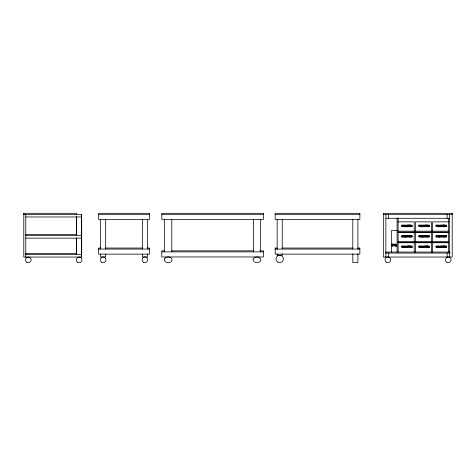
<?xml version="1.0" encoding="UTF-8"?>
<svg xmlns="http://www.w3.org/2000/svg" width="476" height="476" viewBox="0 0 476 476"><rect width="100%" height="100%" fill="white"/><g stroke="black" fill="none" stroke-linecap="round" stroke-linejoin="round"><path stroke-width="0.71" d="M23.8 213.302L23.8 214.432L81.664 214.432L81.664 257.052L23.8 257.052L23.8 213.302L76.582 213.302L76.582 214.432M76.582 254.85L76.582 237.946L76.582 254.511M76.582 235.739L76.582 216.634L76.582 235.602M383.329 213.319L383.329 214.337L452.2 214.337L452.2 213.319L383.329 213.319L383.329 257.022L452.2 257.022L452.2 213.319M98.627 214.337L149.434 214.337M161.792 214.337L263.412 214.337M275.188 214.337L359.868 214.337M25.775 216.973L81.664 216.973M385.863 218.288L449.659 218.288M398.115 221.852L414.209 221.852L414.209 231.169M448.642 221.852L432.553 221.852L432.553 231.169M397.103 230.604L391.456 230.604L391.456 252.06M398.115 231.169L448.642 231.169M398.115 232.187L448.642 232.187M398.115 232.3L414.209 232.3L414.209 241.612M448.642 232.3L432.553 232.3L432.553 241.612M25.775 234.472L76.582 234.472M25.775 235.602L81.664 235.602M25.775 238.143L81.664 238.143M398.115 241.612L448.642 241.612M398.115 242.629L448.642 242.629M398.115 242.742L414.209 242.742L414.209 252.06M448.642 242.742L432.553 242.742L432.553 252.06M100.745 248.038L98.627 248.038L98.627 254.136L149.434 254.136L149.434 248.038L147.316 248.038M105.684 248.038L142.378 248.038M277.306 248.038L275.188 248.038L275.188 254.136L359.868 254.136L359.868 248.038L357.75 248.038M282.244 248.038L352.811 248.038M98.627 249.055L149.434 249.055M275.188 249.055L359.868 249.055M164.648 250.858L161.792 250.858L161.792 256.957L263.412 256.957L263.412 250.858L259.837 250.858M171.794 250.858L253.41 250.858M161.792 251.875L263.412 251.875M385.548 252.06L449.981 252.06M385.548 253.071L449.981 253.071M76.582 253.387L25.775 253.387L25.775 254.511L81.664 254.511M449.659 214.337L449.659 257.022M448.642 218.288L448.642 252.06M447.119 214.337L447.119 218.288M447.119 253.071L447.119 257.022M431.423 231.169L431.423 221.852L415.334 221.852L415.334 231.169M431.423 241.612L431.423 232.3L415.334 232.3L415.334 241.612M431.423 252.06L431.423 242.742L415.334 242.742L415.334 252.06M398.115 218.032L398.115 252.06M397.103 218.032L397.103 252.06M388.404 214.337L388.404 218.288M388.404 253.071L388.404 257.022M385.863 214.337L385.863 257.022M357.892 219.412L357.892 249.234M357.892 253.69L357.892 262.603L352.811 262.603L352.811 253.69M352.811 219.412L352.811 249.055M282.244 219.412L282.244 249.055M282.244 253.803L282.244 255.261L277.163 255.261L277.163 253.803M277.163 219.412L277.163 249.418M260.61 219.412L260.61 251.875M253.41 219.412L253.41 251.875M171.794 219.412L171.794 251.875M164.595 219.412L164.595 251.875M147.459 219.412L147.459 249.055M147.459 254.017L147.459 256.957L142.378 256.957L142.378 254.017M142.378 219.412L142.378 249.055M105.684 219.412L105.684 249.055M105.684 254.017L105.684 256.957L100.603 256.957L100.603 254.017M100.603 219.412L100.603 249.055M81.664 214.432L81.664 257.052M25.775 214.432L25.775 257.052M394.437 244.914C393.938 246.384 396.413 247.109 396.74 245.61C396.008 246.27 394.015 245.342 395.746 244.527C398.156 245.164 394.616 242.718 394.437 244.914M401.429 225.66L401.863 226.695L403.065 226.362L401.982 226.112L402.155 225.404L403.107 225.511L402.72 225.041L401.774 225.094L401.429 225.66M401.429 236.108C401.435 238.048 404.255 237.298 401.958 236.31C403.749 235.418 402.422 234.763 401.429 236.108M401.429 246.55L401.863 247.585L403.065 247.246L401.982 246.996L402.155 246.294L403.107 246.395L402.72 245.925L401.774 245.985L401.429 246.55M418.648 225.66L419.082 226.695L420.284 226.362L419.201 226.112L419.374 225.404L420.326 225.511L419.939 225.041L418.993 225.094L418.648 225.66M418.648 236.108L419.082 237.143L420.284 236.804L419.201 236.554L419.374 235.852L420.326 235.953L419.939 235.483L418.993 235.537L418.648 236.108M418.648 246.55L419.082 247.585L420.284 247.246L419.201 246.996L419.374 246.294L420.326 246.395L419.939 245.925L418.993 245.985L418.648 246.55M435.867 225.66L436.296 226.695L437.503 226.362L436.421 226.112L436.593 225.404L437.545 225.511L437.158 225.041L436.212 225.094L435.867 225.66M435.867 236.108C435.873 238.048 438.688 237.298 436.397 236.31C438.188 235.418 436.861 234.763 435.867 236.108M435.867 246.55L436.296 247.585L437.503 247.246L436.421 246.996L436.593 246.294L437.545 246.395L437.158 245.925L436.212 245.985L435.867 246.55M394.116 244.735L393.777 245.39L392.831 245.503L392.831 246.389L392.087 246.389L392.087 244.004L393.664 244.051L394.116 244.735M404.987 225.481L404.558 225.975L405.13 226.749L405.784 224.993L406.379 224.993L407.039 226.749L404.511 226.749L403.993 226.04L403.945 226.749L403.398 226.749L403.398 224.993L404.689 225.035L404.987 225.481M404.987 235.923L404.558 236.417L405.13 237.197L405.784 235.436L406.379 235.436L407.039 237.197L404.511 237.197L403.993 236.483L403.945 237.197L403.398 237.197L403.398 235.436L404.689 235.477L404.987 235.923M404.987 246.372L404.558 246.865L405.13 247.639L405.784 245.884L406.379 245.884L407.039 247.639L404.511 247.639L403.993 246.925L403.945 247.639L403.398 247.639L403.398 245.884L404.689 245.925L404.987 246.372M422.2 225.481L421.778 225.975L422.343 226.749L423.003 224.993L423.598 224.993L424.259 226.749L421.73 226.749L421.206 226.04L421.159 226.749L420.617 226.749L420.617 224.993L421.909 225.035L422.2 225.481M422.2 235.923L421.778 236.417L422.343 237.197L423.003 235.436L423.598 235.436L424.259 237.197L421.73 237.197L421.206 236.483L421.159 237.197L420.617 237.197L420.617 235.436L421.909 235.477L422.2 235.923M422.2 246.372L421.778 246.865L422.343 247.639L423.003 245.884L423.598 245.884L424.259 247.639L421.73 247.639L421.206 246.925L421.159 247.639L420.617 247.639L420.617 245.884L421.909 245.925L422.2 246.372M439.419 225.481L438.997 225.975L439.562 226.749L440.223 224.993L440.818 224.993L441.478 226.749L438.949 226.749L438.426 226.04L438.378 226.749L437.837 226.749L437.837 224.993L439.122 225.035L439.419 225.481M439.419 235.923L438.997 236.417L439.562 237.197L440.223 235.436L440.818 235.436L441.478 237.197L438.949 237.197L438.426 236.483L438.378 237.197L437.837 237.197L437.837 235.436L439.122 235.477L439.419 235.923M439.419 246.372L438.997 246.865L439.562 247.639L440.223 245.884L440.818 245.884L441.478 247.639L438.949 247.639L438.426 246.925L438.378 247.639L437.837 247.639L437.837 245.884L439.122 245.925L439.419 246.372M412.258 226.177L411.907 226.707L410.966 226.683L410.663 226.171L411.734 226.255L410.818 225.743L410.812 225.219L411.99 225.089L412.204 225.487L411.234 225.428L412.258 226.177M412.258 236.626L411.907 237.149L410.966 237.125L410.663 236.614L411.734 236.697L410.818 236.191L410.812 235.668L411.99 235.531L412.204 235.929L411.246 235.912L412.258 236.626M412.258 247.068L411.907 247.597L410.966 247.574L410.663 247.056L411.734 247.145L410.818 246.633L410.812 246.11L411.99 245.979L412.204 246.378L411.234 246.318L412.258 247.068M429.477 226.177L429.126 226.707L428.18 226.683L427.882 226.171L428.953 226.255L428.037 225.743L428.031 225.219L429.209 225.089L429.423 225.487L428.454 225.428L429.477 226.177M429.477 236.626L429.126 237.149L428.18 237.125L427.882 236.614L428.953 236.697L428.037 236.191L428.031 235.668L429.209 235.531L429.423 235.929L428.459 235.912L429.477 236.626M429.477 247.068L429.126 247.597L428.18 247.574L427.882 247.056L428.953 247.145L428.037 246.633L428.031 246.11L429.209 245.979L429.423 246.378L428.454 246.318L429.477 247.068M446.696 226.177L446.345 226.707L445.399 226.683L445.102 226.171L446.173 226.255L445.256 225.743L445.244 225.219L446.428 225.089L446.643 225.487L445.673 225.428L446.696 226.177M446.696 236.626L446.345 237.149L445.399 237.125L445.102 236.614L446.173 236.697L445.256 236.191L445.244 235.668L446.428 235.531L446.643 235.929L445.679 235.912L446.696 236.626M446.696 247.068L446.345 247.597L445.399 247.574L445.102 247.056L446.173 247.145L445.256 246.633L445.244 246.11L446.428 245.979L446.643 246.378L445.673 246.318L446.696 247.068M404.439 225.523L403.945 225.707L403.945 225.35L404.439 225.523M404.439 235.971L403.945 236.15L403.945 235.793L404.439 235.971M404.439 246.413L403.945 246.592L403.945 246.235L404.439 246.413M421.659 225.523L421.159 225.707L421.159 225.35L421.659 225.523M421.659 235.971L421.159 236.15L421.159 235.793L421.659 235.971M421.659 246.413L421.159 246.592L421.159 246.235L421.659 246.413M438.878 225.523L438.378 225.707L438.378 225.35L438.878 225.523M438.878 235.971L438.378 236.15L438.378 235.793L438.878 235.971M438.878 246.413L438.378 246.592L438.378 246.235L438.878 246.413M164.327 259.051C163.619 263.109 170.634 263.829 172.056 260.509C172.764 256.451 165.755 255.731 164.327 259.051M253.143 259.051C252.435 263.109 259.45 263.829 260.872 260.509C261.58 256.451 254.571 255.731 253.143 259.051M393.396 244.759C392.736 245.687 392.783 243.813 393.396 244.759M406.076 225.451L405.885 226.082L406.272 226.082L406.076 225.451M406.076 235.894L405.885 236.524L406.272 236.524L406.076 235.894M406.076 246.336L405.885 246.967L406.272 246.967L406.076 246.336M423.295 225.451L423.099 226.082L423.485 226.082L423.295 225.451M423.295 235.894L423.099 236.524L423.485 236.524L423.295 235.894M423.295 246.336L423.099 246.967L423.485 246.967L423.295 246.336M440.514 225.451L440.318 226.082L440.705 226.082L440.514 225.451M440.514 235.894L440.318 236.524L440.705 236.524L440.514 235.894M440.514 246.336L440.318 246.967L440.705 246.967L440.514 246.336M149.434 213.319L98.627 213.319L98.627 219.412L149.434 219.412L149.434 213.319M263.412 213.319L161.792 213.319L161.792 219.412L263.412 219.412L263.412 213.319M359.868 213.319L275.188 213.319L275.188 219.412L359.868 219.412L359.868 213.319M408.741 224.993L407.087 224.993L407.087 225.428L407.64 225.428L407.64 226.749L408.188 226.749L408.188 225.428L408.741 225.428L408.741 224.993M410.443 224.993L408.985 224.993L408.985 226.749L410.467 226.749L410.467 226.356L409.527 226.356L409.527 226.005L410.377 226.005L409.527 225.368L410.443 225.368L410.443 224.993M425.96 224.993L424.306 224.993L424.306 225.428L424.86 225.428L424.86 226.749L425.401 226.749L425.401 225.428L425.96 225.428L425.96 224.993M427.662 224.993L426.204 224.993L426.204 226.749L427.686 226.749L427.686 226.356L426.746 226.356L426.746 226.005L427.591 226.005L426.746 225.368L427.662 225.368L427.662 224.993M443.18 224.993L441.526 224.993L441.526 225.428L442.079 225.428L442.079 226.749L442.62 226.749L442.62 225.428L443.18 225.428L443.18 224.993M444.876 224.993L443.424 224.993L443.424 226.749L444.905 226.749L444.905 226.356L443.965 226.356L443.965 226.005L444.81 226.005L443.965 225.368L444.876 225.368L444.876 224.993M408.741 235.436L407.087 235.436L407.087 235.87L407.64 235.87L407.64 237.197L408.188 237.197L408.188 235.87L408.741 235.87L408.741 235.436M410.443 235.436L408.985 235.436L408.985 237.197L410.467 237.197L410.467 236.798L409.527 236.798L409.527 236.453L410.377 236.453L409.527 235.81L410.443 235.81L410.443 235.436M425.96 235.436L424.306 235.436L424.306 235.87L424.86 235.87L424.86 237.197L425.401 237.197L425.401 235.87L425.96 235.87L425.96 235.436M427.662 235.436L426.204 235.436L426.204 237.197L427.686 237.197L427.686 236.798L426.746 236.798L426.746 236.453L427.591 236.453L426.746 235.81L427.662 235.81L427.662 235.436M443.18 235.436L441.526 235.436L441.526 235.87L442.079 235.87L442.079 237.197L442.62 237.197L442.62 235.87L443.18 235.87L443.18 235.436M444.876 235.436L443.424 235.436L443.424 237.197L444.905 237.197L444.905 236.798L443.965 236.798L443.965 236.453L444.81 236.453L443.965 235.81L444.876 235.81L444.876 235.436M408.741 245.884L407.087 245.884L407.087 246.312L407.64 246.312L407.64 247.639L408.188 247.639L408.188 246.312L408.741 246.312L408.741 245.884M410.443 245.884L408.985 245.884L408.985 247.639L410.467 247.639L410.467 247.24L409.527 247.24L409.527 246.895L410.377 246.895L409.527 246.259L410.443 246.259L410.443 245.884M425.96 245.884L424.306 245.884L424.306 246.312L424.86 246.312L424.86 247.639L425.401 247.639L425.401 246.312L425.96 246.312L425.96 245.884M427.662 245.884L426.204 245.884L426.204 247.639L427.686 247.639L427.686 247.24L426.746 247.24L426.746 246.895L427.591 246.895L426.746 246.259L427.662 246.259L427.662 245.884M443.18 245.884L441.526 245.884L441.526 246.312L442.079 246.312L442.079 247.639L442.62 247.639L442.62 246.312L443.18 246.312L443.18 245.884M444.876 245.884L443.424 245.884L443.424 247.639L444.905 247.639L444.905 247.24L443.965 247.24L443.965 246.895L444.81 246.895L443.965 246.259L444.876 246.259L444.876 245.884M26.906 262.318A2.82 2.82 0 0 0 31.136 259.878A2.82 2.82 0 0 0 26.906 257.433A2.82 2.82 0 0 0 26.906 262.318M77.713 262.318A2.82 2.82 0 0 0 81.949 259.878A2.82 2.82 0 0 0 77.713 257.433A2.82 2.82 0 0 0 77.713 262.318M386.429 262.222A2.82 2.82 0 0 0 390.665 259.777A2.82 2.82 0 0 0 386.429 257.337A2.82 2.82 0 0 0 386.429 262.222M446.839 262.222A2.82 2.82 0 0 0 451.07 259.777A2.82 2.82 0 0 0 446.839 257.337A2.82 2.82 0 0 0 446.839 262.222M143.508 262.222A2.82 2.82 0 0 0 147.738 259.777A2.82 2.82 0 0 0 143.508 257.337A2.82 2.82 0 0 0 143.508 262.222M101.733 262.222A2.82 2.82 0 0 0 105.964 259.777A2.82 2.82 0 0 0 101.733 257.337A2.82 2.82 0 0 0 101.733 262.222M277.865 262.109A3.671 3.671 0 0 0 283.375 258.932A3.671 3.671 0 0 0 277.865 255.755A3.671 3.671 0 0 0 277.865 262.109"/></g></svg>
